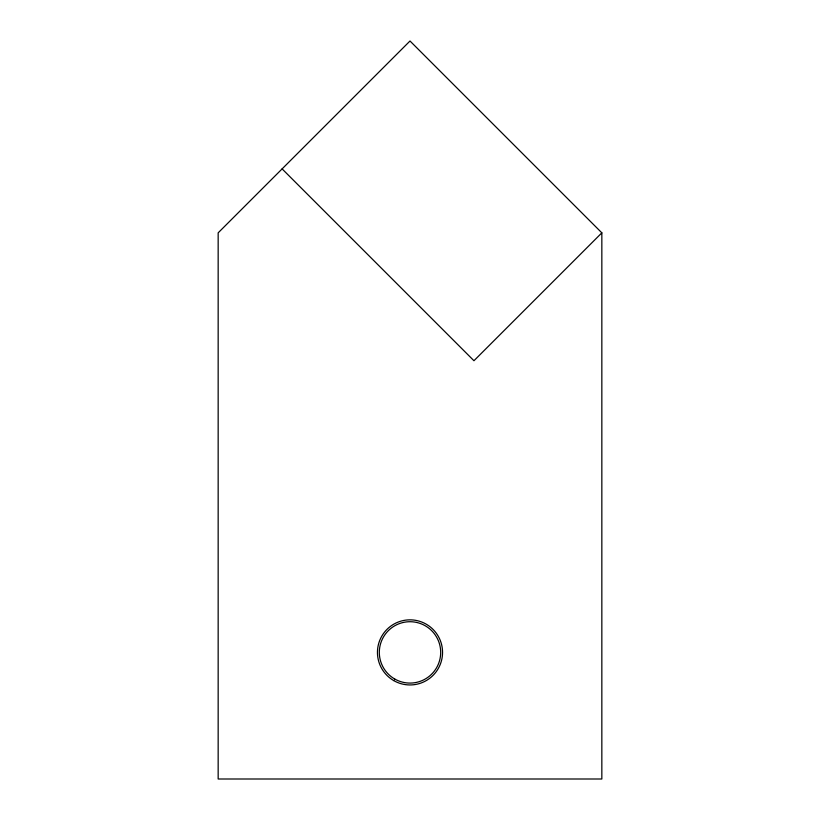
<?xml version="1.0" encoding="UTF-8"?>
<svg xmlns="http://www.w3.org/2000/svg" width="820" height="820" viewBox="0 0 820 820"><rect width="100%" height="100%" fill="white"/><g stroke="black" fill="none" stroke-linecap="round" stroke-linejoin="round"><path stroke-width="1.23" d="M601.839 232.839L601.839 779L218.161 779L218.161 232.839L410 41L601.839 232.839L473.95 360.728L282.111 168.889M393.723 680.59A32.554 32.554 0 0 0 442.554 652.392A32.554 32.554 0 0 0 393.723 624.204A32.554 32.554 0 0 0 393.723 680.59M394.656 678.97A30.688 30.688 0 0 0 440.688 652.392A30.688 30.688 0 0 0 394.656 625.824A30.688 30.688 0 0 0 394.656 678.97"/></g></svg>
